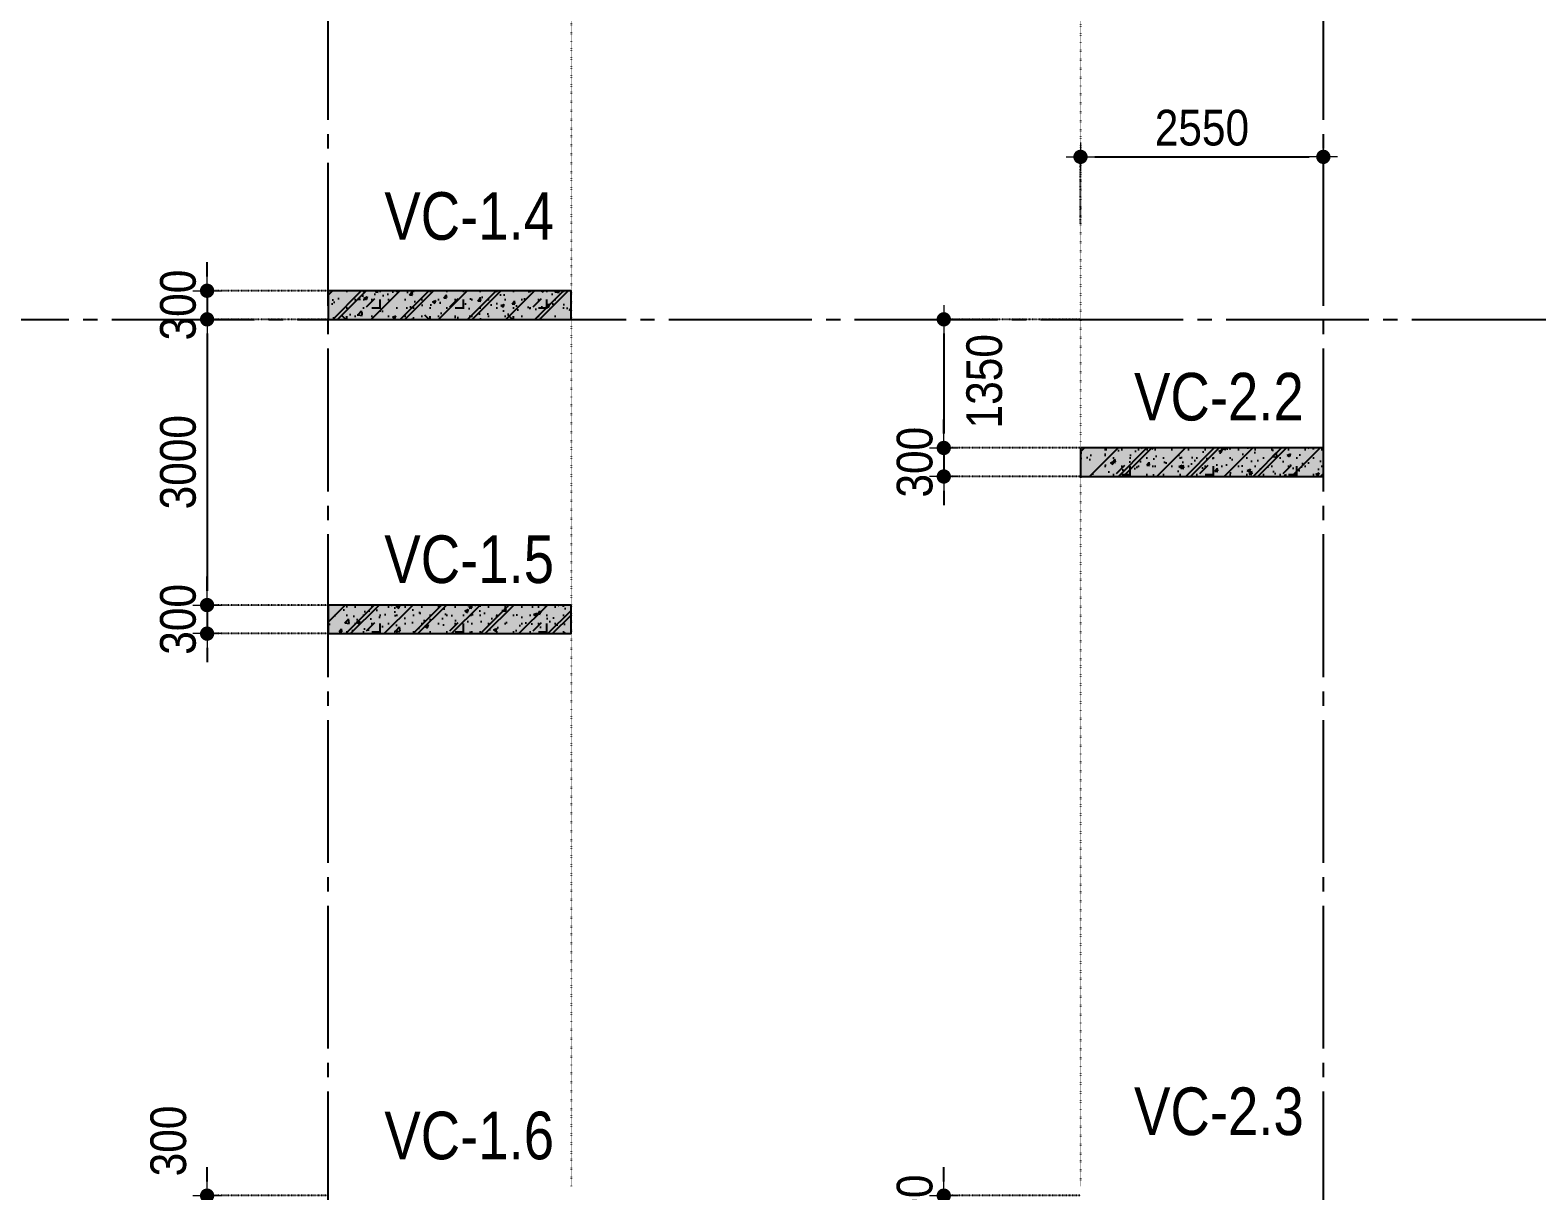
# Model space of a CAD drawing. Header units: millimetres. Extents: x -3973692 to -2843767, y 592734 to 838475.
# Drawn here: x -2874775 to -2858953, y 633281 to 645467 of the extents above; entities that cross this region are included whole.
import ezdxf
from ezdxf.enums import TextEntityAlignment as Align

# ---------------------------------------------------------------- set-up
doc = ezdxf.new("R2010")
doc.units = ezdxf.units.MM
doc.header["$MEASUREMENT"] = 0
doc.header["$PDMODE"] = 3
doc.header["$PDSIZE"] = -20
for name, pattern in [('CHG_XX_Luoi truc-Block C$0$MB_Luoi truc-150-TWC$0$Center101', [13, 10, -1, 1, -1]), ('DIVIDE2', [15.87499999999999, 6.349999999999998, -3.174999999999998, 0, -3.174999999999998, 0, -3.174999999999998]), ('DOT2', [0.125, 0, -0.125]), ('HIDDEN5', [2.8375, 1.25, -1.5875])]:
    doc.linetypes.add(name, pattern=pattern)
doc.layers.get('0').update_dxf_attribs({"lineweight": 9})
doc.layers.get('Defpoints').update_dxf_attribs({"color": 10, "lineweight": 0})
for name, color, linetype, lineweight in [("'S_General_Dim_1", 1, 'Continuous', 18), ("'S_General_Divide_3 Intermediate", 3, 'DIVIDE2', 40), ('CHG_XX_Cot_Block C-T8-15$0$Dim 200', 1, 'Continuous', 5), ('TEXT', 7, 'Continuous', 15)]:
    doc.layers.add(name, color=color, linetype=linetype, lineweight=lineweight)
for name, color, linetype in [('CHG_XX_Cot_Block C-T8-15$0$mb_cot tang 14-17 twc$0$Concrete Hatch', 218, 'Continuous'), ('CHG_XX_Cot_Block C-T8-15$0$mb_cot tang 14-17 twc$0$Concrete Line', 6, 'Continuous'), ('CHG_XX_Cot_Block C-T8-15$0$mb_cot tang 14-17 twc$0$Concrete Solid', 216, 'Continuous'), ('CHG_XX_Luoi truc-Block C$0$MB_Luoi truc-150-TWC$0$Grid', 34, 'Continuous'), ('CHG_XX_Luoi truc-Block C$0$MB_Luoi truc-150-TWC$0$Grid Line', 251, 'CHG_XX_Luoi truc-Block C$0$MB_Luoi truc-150-TWC$0$Center101'), ('dim', 1, 'Continuous')]:
    doc.layers.add(name, color=color, linetype=linetype)
doc.styles.add('arial', font='arial.ttf', dxfattribs={"width": 0.85})
doc.styles.add('CHG_XX_Luoi truc-Block C$0$MB_Luoi truc-150-TWC$0$Grid A-F$0$VNI-HelveCB', font='')
doc.styles.add('TTP-HelCon', font='')
doc.styles.get('CHG_XX_Luoi truc-Block C$0$MB_Luoi truc-150-TWC$0$Grid A-F$0$VNI-HelveCB').set_extended_font_data('VNI-Helve-Condense', bold=True)
doc.styles.get('TTP-HelCon').set_extended_font_data('VNI-Helve-Condense')
doc.dimstyles.new('150', dxfattribs={"dimscale": 150, "dimtxt": 2.5, "dimasz": 1, "dimexe": 0, "dimexo": 0, "dimgap": 0.75, "dimtad": 1, "dimdec": 0, "dimzin": 9, "dimdsep": 46, "dimtxsty": 'arial', "dimblk1": 'DIMDOT', "dimblk2": 'DIMDOT', "dimsah": 1, "dimcen": 2, "dimdle": 3, "dimclre": 8, "dimclrt": 2, "dimadec": 0, "dimazin": 0, "dimtfac": 1, "dimtdec": 0, "dimtix": 1, "dimtmove": 2, "dimatfit": 3, "dimldrblk": 'DIMPIJL', "dimfxl": 1, "dimtvp": 1.8, "dimtolj": 1, "dimtzin": 0, "dimarcsym": 0})

# ---------------------------------------------------------------- blocks, each defined once
blk = doc.blocks.new('*U3101')
at = {"layer": 'CHG_XX_Luoi truc-Block C$0$MB_Luoi truc-150-TWC$0$Grid Line'}
blk.add_line((0, 0), (0, 446), dxfattribs=at)
at = {"layer": 'CHG_XX_Luoi truc-Block C$0$MB_Luoi truc-150-TWC$0$Grid', "lineweight": -2, "style": 'CHG_XX_Luoi truc-Block C$0$MB_Luoi truc-150-TWC$0$Grid A-F$0$VNI-HelveCB'}
for tag, p in [('GRIDSUB', (0, 455)), ('GRID', (0, -9))]:
    blk.add_attdef(tag, text='', height=5, dxfattribs=at).set_placement(p, align=Align.MIDDLE)
blk = doc.blocks.new('*U3103')
at = {"layer": 'CHG_XX_Luoi truc-Block C$0$MB_Luoi truc-150-TWC$0$Grid Line'}
blk.add_line((0, 0), (0, 360), dxfattribs=at)
at = {"layer": 'CHG_XX_Luoi truc-Block C$0$MB_Luoi truc-150-TWC$0$Grid', "lineweight": -2, "style": 'CHG_XX_Luoi truc-Block C$0$MB_Luoi truc-150-TWC$0$Grid A-F$0$VNI-HelveCB'}
for tag, p in [('GRIDSUB', (0, 369)), ('GRID', (0, -9))]:
    blk.add_attdef(tag, text='', height=5, dxfattribs=at).set_placement(p, align=Align.MIDDLE)
blk = doc.blocks.new('CHG_XX_Luoi truc-Block C')
at = {"layer": 'CHG_XX_Luoi truc-Block C$0$MB_Luoi truc-150-TWC$0$Grid', "xscale": 150, "yscale": 150, "zscale": 150}
for p in [(8043243.477890483, 945886.7127233499), (8053693.477890482, 945886.7127233499)]:
    blk.add_blockref('*U3103', p, dxfattribs=at)
at = {"layer": 'CHG_XX_Luoi truc-Block C$0$MB_Luoi truc-150-TWC$0$Grid', "xscale": -150, "yscale": 150, "zscale": 150, "rotation": 270}
blk.add_blockref('*U3101', (8001971.747213705, 980843.81453865), dxfattribs=at)
blk = doc.blocks.new('*U3207')
at = {"layer": 'CHG_XX_Cot_Block C-T8-15$0$mb_cot tang 14-17 twc$0$Concrete Hatch'}
h = blk.add_hatch(dxfattribs=at)
h.set_pattern_fill('CONCRETE', color=256, scale=50, style=0, pattern_type=2)
h.set_pattern_definition([(45, (1000, -49.99999999999989), (-176.7766952966369, 176.7766952966369), []), (45, (1000, 1.13686837721616e-13), (-353.5533905932737, 353.5533905932738), []), (49.99999999999999, (1000, -49.99999999999989), (358.6300913003767, -31.37606749129755), [37.5, -412.5]), (355, (1000, -49.99999999999989), (-69.3756668065, 376.0960668500059), [30, -330]), (100.4514, (1029.88584, -52.61466999999988), (289.2546908570108, 344.7197710304768), [31.870095, -350.571056]), (46.18420000000001, (1000, 50.00000000000011), (533.6205243128222, -82.75950716450905), [56.25, -618.75]), (96.6356, (1044.4683725, 43.1033465000001), (467.3313527743517, 487.0589354502209), [47.805144, -525.8565]), (351.1842, (1000, 50.00000000000011), (467.3309725668136, 487.0593004626623), [45, -495]), (21, (1050, 25.00000000000011), (298.4535260592309, -201.3094453326694), [37.5, -412.5]), (326.0000000000001, (1050, 25.00000000000011), (121.6576659607909, 362.5750225234265), [30, -330]), (71.4514, (1074.8711165, 8.224197000000117), (420.111314290745, 161.2652483549762), [31.870095, -350.571056]), (37.50000000000001, (1000, -49.99999999999989), (6.079927658645334, 166.4469269156558), [0, -326, 0, -335, 0, -331.25]), (7.499999999999999, (1000, -49.99999999999989), (131.5347687210743, 197.2058559411801), [0, -191, 0, -318.5, 0, -126.25]), (327.5, (888.5, -49.99999999999989), (266.9112180862045, -11.2774358671899), [0, -125, 0, -390, 0, -517.5]), (317.5, (838.5, -49.99999999999989), (291.5930846711931, 50.05249116615882), [0, -162.5, 0, -259, 0, -367.5]), (0, (1175, 125.0000000000001), (0, 875), [87.5, -787.5]), (0, (1437.5, 300.0000000000001), (0, 875), [87.5, -787.5]), (0, (1262.5, 650.0000000000001), (0, 875), [87.5, -350, 87.5, -350]), (90, (1175, 125.0000000000001), (-875, 5.35782974626967e-14), [87.5, -787.5]), (90, (1262.5, 650.0000000000001), (-875, 5.35782974626967e-14), [87.5, -787.5]), (90, (1525, 300.0000000000001), (-875, 5.35782974626967e-14), [87.5, -787.5]), (90, (1700, 562.5000000000001), (-875, 5.35782974626967e-14), [87.5, -787.5]), (135, (1262.5, 125.0000000000001), (-875.016357447105, 8.881784197001252e-14), [123.76, -1113.7]), (135, (1350, 650.0000000000001), (-875.016357447105, 8.881784197001252e-14), [123.76, -1113.7]), (45, (1437.5, 300.0000000000001), (8.881784197001252e-14, 875.016357447105), [123.76, -247.485, 123.76, -742.455]), (0, (825, -49.99999999999989), (87.5, 87.5), [-175, 0])])
h.paths.add_polyline_path([(-750, 150), (-750, -149.9999999999999), (1800, -150), (1800, 150)])
at = {"layer": 'CHG_XX_Cot_Block C-T8-15$0$mb_cot tang 14-17 twc$0$Concrete Solid'}
blk.add_hatch(color=256, dxfattribs=at).paths.add_polyline_path([(-750, 150), (-750, -149.9999999999999), (1800, -150), (1800, 150)])
at = {"layer": 'CHG_XX_Cot_Block C-T8-15$0$mb_cot tang 14-17 twc$0$Concrete Line'}
blk.add_lwpolyline([(-750, 150), (-750, -149.9999999999999), (1800, -150), (1800, 150)], close=True, dxfattribs=at)
blk = doc.blocks.new('*U3205')
at = {"layer": 'CHG_XX_Cot_Block C-T8-15$0$mb_cot tang 14-17 twc$0$Concrete Hatch'}
h = blk.add_hatch(dxfattribs=at)
h.set_pattern_fill('CONCRETE', color=256, scale=50, style=0, pattern_type=2)
h.set_pattern_definition([(45, (1000, 50.00000000011653), (-176.7766952966369, 176.7766952966369), []), (45, (1000, 100.0000000001165), (-353.5533905932737, 353.5533905932738), []), (49.99999999999999, (1000, 50.00000000011653), (358.6300913003767, -31.37606749129755), [37.5, -412.5]), (355, (1000, 50.00000000011653), (-69.3756668065, 376.0960668500059), [30, -330]), (100.4514, (1029.88584, 47.38533000011654), (289.2546908570108, 344.7197710304768), [31.870095, -350.571056]), (46.18420000000001, (1000, 150.0000000001165), (533.6205243128222, -82.75950716450905), [56.25, -618.75]), (96.6356, (1044.4683725, 143.1033465001165), (467.3313527743517, 487.0589354502209), [47.805144, -525.8565]), (351.1842, (1000, 150.0000000001165), (467.3309725668136, 487.0593004626623), [45, -495]), (21, (1050, 125.0000000001165), (298.4535260592309, -201.3094453326694), [37.5, -412.5]), (326.0000000000001, (1050, 125.0000000001165), (121.6576659607909, 362.5750225234265), [30, -330]), (71.4514, (1074.8711165, 108.2241970001165), (420.111314290745, 161.2652483549762), [31.870095, -350.571056]), (37.50000000000001, (1000, 50.00000000011653), (6.079927658645334, 166.4469269156558), [0, -326, 0, -335, 0, -331.25]), (7.499999999999999, (1000, 50.00000000011653), (131.5347687210743, 197.2058559411801), [0, -191, 0, -318.5, 0, -126.25]), (327.5, (888.5, 50.00000000011653), (266.9112180862045, -11.2774358671899), [0, -125, 0, -390, 0, -517.5]), (317.5, (838.5, 50.00000000011653), (291.5930846711931, 50.05249116615882), [0, -162.5, 0, -259, 0, -367.5]), (0, (1175, 225.0000000001165), (0, 875), [87.5, -787.5]), (0, (1437.5, 400.0000000001165), (0, 875), [87.5, -787.5]), (0, (1262.5, 750.0000000001165), (0, 875), [87.5, -350, 87.5, -350]), (90, (1175, 225.0000000001165), (-875, 5.35782974626967e-14), [87.5, -787.5]), (90, (1262.5, 750.0000000001165), (-875, 5.35782974626967e-14), [87.5, -787.5]), (90, (1525, 400.0000000001165), (-875, 5.35782974626967e-14), [87.5, -787.5]), (90, (1700, 662.5000000001165), (-875, 5.35782974626967e-14), [87.5, -787.5]), (135, (1262.5, 225.0000000001165), (-875.016357447105, 8.881784197001252e-14), [123.76, -1113.7]), (135, (1350, 750.0000000001165), (-875.016357447105, 8.881784197001252e-14), [123.76, -1113.7]), (45, (1437.5, 400.0000000001165), (8.881784197001252e-14, 875.016357447105), [123.76, -247.485, 123.76, -742.455]), (0, (825, 50.00000000011653), (87.5, 87.5), [-175, 0])])
h.paths.add_polyline_path([(-750, 200.0000000001164), (-750, -99.99999999999989), (1800, -100), (1800, 200.0000000001164)])
at = {"layer": 'CHG_XX_Cot_Block C-T8-15$0$mb_cot tang 14-17 twc$0$Concrete Solid'}
blk.add_hatch(color=256, dxfattribs=at).paths.add_polyline_path([(-750, 200.0000000001164), (-750, -99.99999999999989), (1800, -100), (1800, 200.0000000001164)])
at = {"layer": 'CHG_XX_Cot_Block C-T8-15$0$mb_cot tang 14-17 twc$0$Concrete Line'}
blk.add_lwpolyline([(-750, 200.0000000001164), (-750, -99.99999999999989), (1800, -100), (1800, 200.0000000001164)], close=True, dxfattribs=at)
blk = doc.blocks.new('CHG_XX_Cot_Block C-T8-15')
at = {"layer": 'CHG_XX_Cot_Block C-T8-15$0$Dim 200'}
blk.add_blockref('CHG_XX_Luoi truc-Block C', (0, 0), dxfattribs=at)
at = {"layer": 'CHG_XX_Cot_Block C-T8-15$0$mb_cot tang 14-17 twc$0$Concrete Line'}
for name, p in [('*U3207', (8043993.477890483, 980993.81453865)), ('*U3207', (8051893.477890484, 979343.81453865)), ('*U3205', (8043993.477890483, 977643.81453865))]:
    blk.add_blockref(name, p, dxfattribs=at)
blk = doc.blocks.new('DIMDOT')
for p, q in [((1, 0), (-1, 0)), ((0, -1), (0, 1))]:
    blk.add_line(p, q)
at = {"const_width": 0.5}
blk.add_lwpolyline([(-0.25, 0, 1), (0.25, 0, 1)], format="xyb", close=True, dxfattribs=at)
blk = doc.blocks.new('*D1857')
at = {"layer": "'S_General_Dim_1", "color": 0, "lineweight": -2, "transparency": 16777216}
for p, q in [((-2872916.355607396, 642881.0114495864), (-2872916.355607396, 643031.0114495864)), ((-2872916.355607396, 642731.0114495864), (-2872916.355607396, 642431.0114495864)), ((-2872916.355607396, 642281.0114495864), (-2872916.355607396, 642131.0114495864))]:
    blk.add_line(p, q, dxfattribs=at)
at = {"layer": "'S_General_Dim_1", "color": 8, "linetype": 'HIDDEN5', "lineweight": -2, "transparency": 16777216}
for p, q in [((-2871645.198556935, 642731.0114495864), (-2872916.355607396, 642731.0114495864)), ((-2871645.198556936, 642431.0114495864), (-2872916.355607396, 642431.0114495864))]:
    blk.add_line(p, q, dxfattribs=at)
at = {"layer": 'Defpoints', "color": 0, "transparency": 16777216}
for p in [(-2871645.198556935, 642731.0114495864), (-2872916.355607396, 642431.0114495864), (-2871645.198556936, 642431.0114495864)]:
    blk.add_point(p, dxfattribs=at)
at = {"layer": "'S_General_Dim_1", "color": 0, "lineweight": -2, "transparency": 16777216, "xscale": 150, "yscale": 150, "zscale": 150}
for p, rotation in [((-2872916.355607396, 642731.0114495864), 270), ((-2872916.355607396, 642431.0114495864), 90)]:
    blk.add_blockref('DIMDOT', p, dxfattribs=dict(at, rotation=rotation))
at = {"layer": "'S_General_Dim_1", "color": 2, "transparency": 16777216, "insert": (-2873220.448376836, 642581.0114495871), "char_height": 375, "attachment_point": 5, "rotation": 90, "style": 'arial'}
blk.add_mtext('\\A1;300', dxfattribs=at)
blk = doc.blocks.new('DIMPIJL')
at = {"linetype": 'ByBlock'}
blk.add_solid([(-2.5, 0.4166666666666686), (-2.5, -0.4166666666666686), (0, 0)], dxfattribs=at)
blk = doc.blocks.new('*D1858')
at = {"layer": "'S_General_Dim_1", "color": 8, "linetype": 'HIDDEN5', "lineweight": -2, "transparency": 16777216}
for p, q in [((-2871645.198556936, 642431.0114495864), (-2872916.355607396, 642431.0114495864)), ((-2871645.198556936, 639431.0114495866), (-2872916.355607396, 639431.0114495866))]:
    blk.add_line(p, q, dxfattribs=at)
at = {"layer": "'S_General_Dim_1", "color": 0, "lineweight": -2, "transparency": 16777216}
blk.add_line((-2872916.355607396, 642281.0114495864), (-2872916.355607396, 639581.0114495866), dxfattribs=at)
at = {"layer": 'Defpoints', "color": 0, "transparency": 16777216}
for p in [(-2871645.198556936, 642431.0114495864), (-2872916.355607396, 639431.0114495866), (-2871645.198556936, 639431.0114495866)]:
    blk.add_point(p, dxfattribs=at)
at = {"layer": "'S_General_Dim_1", "color": 0, "lineweight": -2, "transparency": 16777216, "xscale": 150, "yscale": 150, "zscale": 150}
for p, rotation in [((-2872916.355607396, 642431.0114495864), 90), ((-2872916.355607396, 639431.0114495866), 270)]:
    blk.add_blockref('DIMDOT', p, dxfattribs=dict(at, rotation=rotation))
at = {"layer": "'S_General_Dim_1", "color": 2, "transparency": 16777216, "insert": (-2873220.448376836, 640931.0114495872), "char_height": 375, "attachment_point": 5, "rotation": 90, "style": 'arial'}
blk.add_mtext('\\A1;3000', dxfattribs=at)
blk = doc.blocks.new('*D1859')
at = {"layer": "'S_General_Dim_1", "color": 0, "lineweight": -2, "transparency": 16777216}
for p, q in [((-2872916.3556074, 639581.0114495866), (-2872916.3556074, 639731.0114495866)), ((-2872916.3556074, 639431.0114495866), (-2872916.3556074, 639131.0114495864)), ((-2872916.3556074, 638981.0114495864), (-2872916.3556074, 638831.0114495864))]:
    blk.add_line(p, q, dxfattribs=at)
at = {"layer": "'S_General_Dim_1", "color": 8, "linetype": 'HIDDEN5', "lineweight": -2, "transparency": 16777216}
for p, q in [((-2871645.198556936, 639431.0114495866), (-2872916.3556074, 639431.0114495866)), ((-2871645.198556935, 639131.0114495864), (-2872916.3556074, 639131.0114495864))]:
    blk.add_line(p, q, dxfattribs=at)
at = {"layer": 'Defpoints', "color": 0, "transparency": 16777216}
for p in [(-2871645.198556936, 639431.0114495866), (-2872916.3556074, 639131.0114495864), (-2871645.198556935, 639131.0114495864)]:
    blk.add_point(p, dxfattribs=at)
at = {"layer": "'S_General_Dim_1", "color": 0, "lineweight": -2, "transparency": 16777216, "xscale": 150, "yscale": 150, "zscale": 150}
for p, rotation in [((-2872916.3556074, 639431.0114495866), 270), ((-2872916.3556074, 639131.0114495864), 90)]:
    blk.add_blockref('DIMDOT', p, dxfattribs=dict(at, rotation=rotation))
at = {"layer": "'S_General_Dim_1", "color": 2, "transparency": 16777216, "insert": (-2873220.44837684, 639281.0114495872), "char_height": 375, "attachment_point": 5, "rotation": 90, "style": 'arial'}
blk.add_mtext('\\A1;300', dxfattribs=at)
blk = doc.blocks.new('*D1860')
at = {"layer": "'S_General_Dim_1", "color": 0, "lineweight": -2, "transparency": 16777216}
for p, q in [((-2872916.355607406, 633381.0114495864), (-2872916.355607406, 633531.0114495864)), ((-2872916.355607406, 633231.0114495864), (-2872916.355607406, 632931.011449586)), ((-2872916.355607406, 632781.011449586), (-2872916.355607406, 632631.011449586))]:
    blk.add_line(p, q, dxfattribs=at)
at = {"layer": "'S_General_Dim_1", "color": 8, "linetype": 'HIDDEN5', "lineweight": -2, "transparency": 16777216}
for p, q in [((-2871645.198556935, 633231.0114495864), (-2872916.355607406, 633231.0114495864)), ((-2871645.198556937, 632931.011449586), (-2872916.355607406, 632931.011449586))]:
    blk.add_line(p, q, dxfattribs=at)
at = {"layer": 'Defpoints', "color": 0, "transparency": 16777216}
for p in [(-2871645.198556935, 633231.0114495864), (-2872916.355607406, 632931.011449586), (-2871645.198556937, 632931.011449586)]:
    blk.add_point(p, dxfattribs=at)
at = {"layer": "'S_General_Dim_1", "color": 0, "lineweight": -2, "transparency": 16777216, "xscale": 150, "yscale": 150, "zscale": 150}
for p, rotation in [((-2872916.355607406, 633231.0114495864), 270), ((-2872916.355607406, 632931.011449586), 90)]:
    blk.add_blockref('DIMDOT', p, dxfattribs=dict(at, rotation=rotation))
at = {"layer": "'S_General_Dim_1", "color": 2, "transparency": 16777216, "insert": (-2873321.642101246, 633804.6935877993), "char_height": 375, "attachment_point": 5, "rotation": 90, "style": 'arial'}
blk.add_mtext('\\A1;300', dxfattribs=at)
blk = doc.blocks.new('*D1888')
at = {"layer": "'S_General_Dim_1", "color": 8, "linetype": 'HIDDEN5', "lineweight": -2, "transparency": 16777216}
for p, q in [((-2863745.198556936, 643434.7957661783), (-2863745.198556936, 644136.9586516651)), ((-2861195.198556936, 643434.7957661783), (-2861195.198556936, 644136.9586516651))]:
    blk.add_line(p, q, dxfattribs=at)
at = {"layer": "'S_General_Dim_1", "color": 0, "lineweight": -2, "transparency": 16777216}
blk.add_line((-2863595.198556936, 644136.9586516651), (-2861345.198556936, 644136.9586516651), dxfattribs=at)
at = {"layer": 'Defpoints', "color": 0, "transparency": 16777216}
for p in [(-2861195.198556936, 644136.9586516651), (-2863745.198556936, 643434.7957661783), (-2861195.198556936, 643434.7957661783)]:
    blk.add_point(p, dxfattribs=at)
at = {"layer": "'S_General_Dim_1", "color": 0, "lineweight": -2, "transparency": 16777216, "xscale": 150, "yscale": 150, "zscale": 150, "rotation": 180}
blk.add_blockref('DIMDOT', (-2863745.198556936, 644136.9586516651), dxfattribs=at)
at = {"layer": "'S_General_Dim_1", "color": 0, "lineweight": -2, "transparency": 16777216, "xscale": 150, "yscale": 150, "zscale": 150}
blk.add_blockref('DIMDOT', (-2861195.198556936, 644136.9586516651), dxfattribs=at)
at = {"layer": "'S_General_Dim_1", "color": 2, "transparency": 16777216, "insert": (-2862470.198556936, 644440.9235220607), "char_height": 375, "attachment_point": 5, "style": 'arial'}
blk.add_mtext('\\A1;2550', dxfattribs=at)
blk = doc.blocks.new('*D1892')
at = {"layer": "'S_General_Dim_1", "color": 8, "linetype": 'HIDDEN5', "lineweight": -2, "transparency": 16777216}
for p, q in [((-2863745.198556937, 642431.0114495864), (-2865180.674620868, 642431.0114495864)), ((-2863745.198556934, 641081.0114495864), (-2865180.674620868, 641081.0114495864))]:
    blk.add_line(p, q, dxfattribs=at)
at = {"layer": "'S_General_Dim_1", "color": 0, "lineweight": -2, "transparency": 16777216}
blk.add_line((-2865180.674620868, 642281.0114495864), (-2865180.674620868, 641231.0114495864), dxfattribs=at)
at = {"layer": 'Defpoints', "color": 0, "transparency": 16777216}
for p in [(-2863745.198556937, 642431.0114495864), (-2865180.674620868, 641081.0114495864), (-2863745.198556934, 641081.0114495864)]:
    blk.add_point(p, dxfattribs=at)
at = {"layer": "'S_General_Dim_1", "color": 0, "lineweight": -2, "transparency": 16777216, "xscale": 150, "yscale": 150, "zscale": 150}
for p, rotation in [((-2865180.674620868, 642431.0114495864), 90), ((-2865180.674620868, 641081.0114495864), 270)]:
    blk.add_blockref('DIMDOT', p, dxfattribs=dict(at, rotation=rotation))
at = {"layer": "'S_General_Dim_1", "color": 2, "transparency": 16777216, "insert": (-2864754.075225058, 641781.0114495876), "char_height": 375, "attachment_point": 5, "rotation": 90, "style": 'arial'}
blk.add_mtext('\\A1;1350', dxfattribs=at)
blk = doc.blocks.new('*D1893')
at = {"layer": "'S_General_Dim_1", "color": 0, "lineweight": -2, "transparency": 16777216}
for p, q in [((-2865180.67462087, 641231.0114495864), (-2865180.67462087, 641381.0114495864)), ((-2865180.67462087, 641081.0114495864), (-2865180.67462087, 640781.0114495864)), ((-2865180.67462087, 640631.0114495864), (-2865180.67462087, 640481.0114495864))]:
    blk.add_line(p, q, dxfattribs=at)
at = {"layer": "'S_General_Dim_1", "color": 8, "linetype": 'HIDDEN5', "lineweight": -2, "transparency": 16777216}
for p, q in [((-2863745.198556934, 641081.0114495864), (-2865180.67462087, 641081.0114495864)), ((-2863745.198556937, 640781.0114495864), (-2865180.67462087, 640781.0114495864))]:
    blk.add_line(p, q, dxfattribs=at)
at = {"layer": 'Defpoints', "color": 0, "transparency": 16777216}
for p in [(-2863745.198556934, 641081.0114495864), (-2865180.67462087, 640781.0114495864), (-2863745.198556937, 640781.0114495864)]:
    blk.add_point(p, dxfattribs=at)
at = {"layer": "'S_General_Dim_1", "color": 0, "lineweight": -2, "transparency": 16777216, "xscale": 150, "yscale": 150, "zscale": 150}
for p, rotation in [((-2865180.67462087, 641081.0114495864), 270), ((-2865180.67462087, 640781.0114495864), 90)]:
    blk.add_blockref('DIMDOT', p, dxfattribs=dict(at, rotation=rotation))
at = {"layer": "'S_General_Dim_1", "color": 2, "transparency": 16777216, "insert": (-2865484.76739031, 640931.0114495871), "char_height": 375, "attachment_point": 5, "rotation": 90, "style": 'arial'}
blk.add_mtext('\\A1;300', dxfattribs=at)
blk = doc.blocks.new('*D1894')
at = {"layer": "'S_General_Dim_1", "color": 0, "lineweight": -2, "transparency": 16777216}
for p, q in [((-2865180.674620872, 633381.0114495864), (-2865180.674620872, 633531.0114495864)), ((-2865180.674620872, 633231.0114495864), (-2865180.674620872, 632931.0114495859)), ((-2865180.674620872, 632781.0114495859), (-2865180.674620872, 632631.0114495859))]:
    blk.add_line(p, q, dxfattribs=at)
at = {"layer": "'S_General_Dim_1", "color": 8, "linetype": 'HIDDEN5', "lineweight": -2, "transparency": 16777216}
for p, q in [((-2863745.198556937, 633231.0114495864), (-2865180.674620872, 633231.0114495864)), ((-2863745.198556937, 632931.0114495859), (-2865180.674620872, 632931.0114495859))]:
    blk.add_line(p, q, dxfattribs=at)
at = {"layer": 'Defpoints', "color": 0, "transparency": 16777216}
for p in [(-2863745.198556937, 633231.0114495864), (-2865180.674620872, 632931.0114495859), (-2863745.198556937, 632931.0114495859)]:
    blk.add_point(p, dxfattribs=at)
at = {"layer": "'S_General_Dim_1", "color": 0, "lineweight": -2, "transparency": 16777216, "xscale": 150, "yscale": 150, "zscale": 150}
for p, rotation in [((-2865180.674620872, 633231.0114495864), 270), ((-2865180.674620872, 632931.0114495859), 90)]:
    blk.add_blockref('DIMDOT', p, dxfattribs=dict(at, rotation=rotation))
at = {"layer": "'S_General_Dim_1", "color": 2, "transparency": 16777216, "insert": (-2865484.767390312, 633081.0114495868), "char_height": 375, "attachment_point": 5, "rotation": 90, "style": 'arial'}
blk.add_mtext('\\A1;300', dxfattribs=at)
blk = doc.blocks.new('c')
at = {"layer": 'TEXT', "color": 3, "style": 'TTP-HelCon'}
for s, p in [('VC-1.4', (-22109.84811437177, 33285.13181539788)), ('VC-2.2', (-14237.70461437339, 31387.93081539799)), ('VC-1.5', (-22109.84811437177, 29681.52381539787)), ('VC-2.3', (-14237.70461437339, 23885.57250611871)), ('VC-1.6', (-22109.84811437177, 23631.42781539797))]:
    blk.add_text(s, height=500, dxfattribs=at).set_placement(p)

msp = doc.modelspace()

# ---------------------------------------------------------------- linework, layer by layer
at = {"layer": 'dim', "linetype": 'DOT2', "ltscale": 10}
for p, q in [((-2869095.198556936, 651981.0114495857), (-2869095.198556936, 633331.0114495858)), ((-2863745.198556936, 648781.0114495858), (-2863745.198556936, 633331.0114495857))]:
    msp.add_line(p, q, dxfattribs=at)

# ---------------------------------------------------------------- block references
at = {"layer": "'S_General_Divide_3 Intermediate"}
msp.add_blockref('CHG_XX_Cot_Block C-T8-15', (-10914888.67644742, -338412.8030890638), dxfattribs=at)
at = {"layer": 'TEXT'}
msp.add_blockref('c', (-2848945.198556816, 609981.0114495861), dxfattribs=at)

# ---------------------------------------------------------------- dimensions: what is measured, and where the dimension line sits
at = {"layer": "'S_General_Dim_1"}
dim = msp.add_linear_dim(base=(-2861195.198556936, 644136.9586516651), p1=(-2863745.198556936, 643434.7957661783), p2=(-2861195.198556936, 643434.7957661783), dimstyle='150', dxfattribs=at)
dim.commit()
dim.dimension.update_dxf_attribs({"geometry": '*D1888', "text_midpoint": (-2862470.198556936, 644440.9235220607)})
for base, p1, p2, picture, middle in [((-2872916.355607396, 642431.0114495864), (-2871645.198556934, 642731.0114495861), (-2871645.198556935, 642431.0114495861), '*D1857', (-2873220.448376836, 642581.0114495871)), ((-2872916.355607396, 639431.0114495866), (-2871645.198556935, 642431.0114495861), (-2871645.198556935, 639431.0114495864), '*D1858', (-2873220.448376836, 640931.0114495872)), ((-2865180.67462087, 640781.0114495864), (-2863745.198556934, 641081.0114495861), (-2863745.198556936, 640781.0114495861), '*D1893', (-2865484.76739031, 640931.0114495871)), ((-2872916.3556074, 639131.0114495864), (-2871645.198556935, 639431.0114495864), (-2871645.198556934, 639131.0114495861), '*D1859', (-2873220.44837684, 639281.0114495872)), ((-2865180.674620872, 632931.0114495859), (-2863745.198556936, 633231.0114495861), (-2863745.198556936, 632931.0114495857), '*D1894', (-2865484.767390312, 633081.0114495868))]:
    dim = msp.add_linear_dim(base=base, p1=p1, p2=p2, angle=90, dimstyle='150', dxfattribs=at)
    dim.commit()
    dim.dimension.update_dxf_attribs({"geometry": picture, "text_midpoint": middle})
for base, p1, p2, picture, middle in [((-2865180.674620868, 641081.0114495864), (-2863745.198556936, 642431.0114495861), (-2863745.198556934, 641081.0114495861), '*D1892', (-2864754.075225058, 641781.0114495876)), ((-2872916.355607406, 632931.011449586), (-2871645.198556934, 633231.0114495861), (-2871645.198556936, 632931.0114495858), '*D1860', (-2873321.642101246, 633804.6935877993))]:
    dim = msp.add_linear_dim(base=base, p1=p1, p2=p2, angle=90, dimstyle='150', dxfattribs=at)
    dim.commit()
    dim.dimension.update_dxf_attribs({"geometry": picture, "text_midpoint": middle, "dimtype": 160})

doc.saveas('drawing.dxf')
